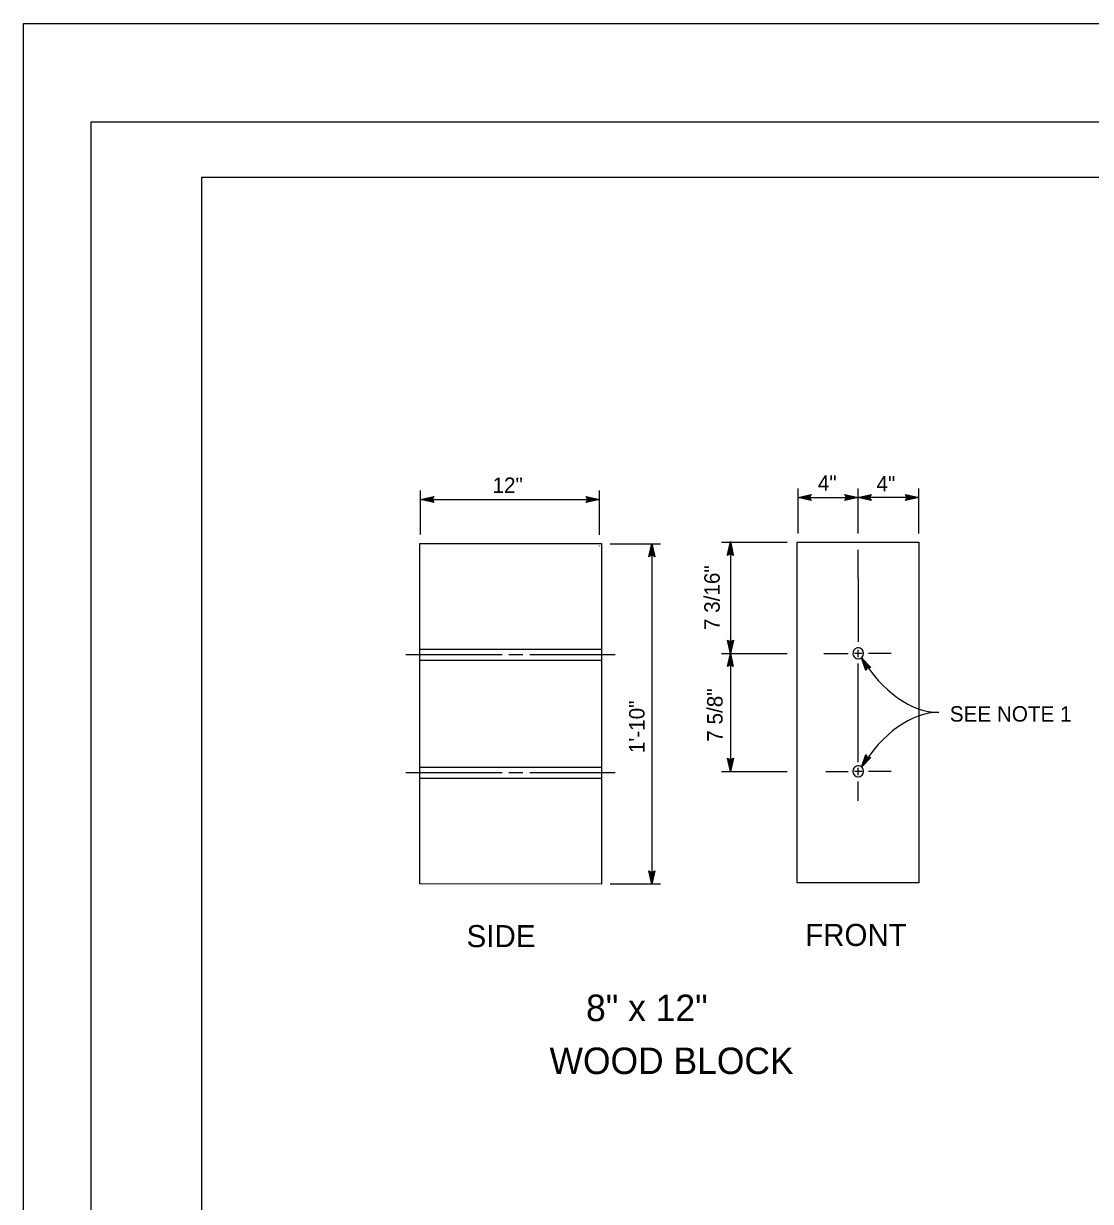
# Model space of a CAD drawing. Extents: x -894 to 866, y -476 to 714.
# Drawn here: x -894 to -411, y 180 to 714 of the extents above; entities that cross this region are included whole.
import ezdxf

# ---------------------------------------------------------------- set-up
doc = ezdxf.new("R2010")
doc.units = 0
for name, color, linetype in [('10 Sheet Format', 7, 'Continuous'), ('56 Stage 3 Anno', 7, 'Continuous'), ('57 Undefined', 7, 'Continuous'), ('60 Nongeo Data', 7, 'Continuous')]:
    doc.layers.add(name, color=color, linetype=linetype)

msp = doc.modelspace()

# ---------------------------------------------------------------- linework, layer by layer
at = {"layer": '10 Sheet Format'}
for p, q in [((-863.43, 668.96), (836.57, 668.96)), ((-863.43, -431.04), (-863.43, 668.96)), ((-813.45, 643.96), (811.55, 643.96)), ((-813.45, 643.96), (-813.45, -406.04))]:
    msp.add_line(p, q, dxfattribs=at)
for points in [[(-894.04, 713.56), (865.96, 713.56), (865.96, -476.44), (-894.04, -476.44)], [(-863.43, 668.96), (836.57, 668.96), (836.57, -431.04), (-863.43, -431.04)]]:
    msp.add_lwpolyline(points, close=True, dxfattribs=at)
at = {"layer": '56 Stage 3 Anno'}
for p, q in [((-714.25, 481.91), (-714.25, 501.88)), ((-633.19, 481.8), (-633.19, 501.86)), ((-543.23, 482.45), (-543.23, 502.8)), ((-516.04, 482.43), (-516.04, 502.78)), ((-488.47, 482.43), (-488.47, 502.78)), ((-714.25, 497.88), (-633.19, 497.86)), ((-714.23, 497.88), (-708.23, 499.21)), ((-714.23, 497.88), (-708.23, 499.21)), ((-708.23, 496.54), (-714.23, 497.88)), ((-714.23, 497.88), (-714.23, 497.88)), ((-708.23, 496.54), (-714.23, 497.88)), ((-714.23, 497.88), (-714.23, 497.88)), ((-708.45, 496.9), (-712.85, 497.88)), ((-708.45, 496.9), (-712.85, 497.88)), ((-712.84, 497.89), (-708.47, 498.85)), ((-712.84, 497.89), (-708.47, 498.85)), ((-711.47, 497.88), (-708.64, 498.51)), ((-711.47, 497.88), (-708.64, 498.51)), ((-708.68, 497.26), (-711.47, 497.88)), ((-708.68, 497.26), (-711.47, 497.88)), ((-710.09, 497.88), (-708.88, 498.15)), ((-710.09, 497.88), (-708.88, 498.15)), ((-708.86, 497.6), (-710.09, 497.88)), ((-708.86, 497.6), (-710.09, 497.88)), ((-708.23, 499.21), (-709.03, 497.88)), ((-708.23, 499.21), (-709.03, 497.88)), ((-709.03, 497.88), (-708.23, 496.54)), ((-709.03, 497.88), (-708.23, 496.54)), ((-708.23, 499.21), (-708.23, 499.21)), ((-708.23, 499.21), (-708.23, 499.21)), ((-708.23, 496.54), (-708.23, 496.54)), ((-708.23, 496.54), (-708.23, 496.54)), ((-638.39, 497.86), (-639.19, 499.2)), ((-639.19, 499.2), (-639.19, 499.2)), ((-639.19, 499.2), (-633.19, 497.86)), ((-633.19, 497.86), (-639.19, 496.53)), ((-639.19, 496.53), (-638.39, 497.86)), ((-639.19, 496.53), (-639.19, 496.53)), ((-638.97, 498.84), (-634.57, 497.86)), ((-634.58, 497.86), (-638.95, 496.89)), ((-635.95, 497.86), (-638.78, 497.24)), ((-638.74, 498.48), (-635.95, 497.86)), ((-638.56, 498.14), (-637.33, 497.86)), ((-637.33, 497.86), (-638.54, 497.59)), ((-633.19, 497.86), (-633.19, 497.86)), ((-543.23, 498.8), (-537.23, 500.13)), ((-537.23, 497.46), (-543.23, 498.8)), ((-543.23, 498.8), (-543.23, 498.8)), ((-543.23, 498.78), (-516.04, 498.78)), ((-537.45, 497.82), (-541.85, 498.8)), ((-541.84, 498.8), (-537.46, 499.77)), ((-540.47, 498.8), (-537.64, 499.43)), ((-537.68, 498.18), (-540.47, 498.8)), ((-539.09, 498.8), (-537.88, 499.07)), ((-537.86, 498.52), (-539.09, 498.8)), ((-537.23, 500.13), (-538.03, 498.8)), ((-538.03, 498.8), (-537.23, 497.46)), ((-537.23, 500.13), (-537.23, 500.13)), ((-537.23, 497.46), (-537.23, 497.46)), ((-521.23, 498.78), (-522.03, 500.12)), ((-522.03, 500.12), (-522.03, 500.12)), ((-522.03, 500.12), (-516.03, 498.78)), ((-516.03, 498.78), (-522.03, 497.45)), ((-522.03, 497.45), (-521.23, 498.78)), ((-522.03, 497.45), (-522.03, 497.45)), ((-521.81, 499.76), (-517.41, 498.78)), ((-517.42, 498.78), (-521.79, 497.81)), ((-518.79, 498.78), (-521.62, 498.15)), ((-521.58, 499.4), (-518.79, 498.78)), ((-521.4, 499.06), (-520.17, 498.78)), ((-520.17, 498.78), (-521.38, 498.51)), ((-516.14, 498.78), (-510.14, 500.11)), ((-510.14, 497.44), (-516.14, 498.78)), ((-516.14, 498.78), (-516.14, 498.78)), ((-488.47, 498.78), (-516.04, 498.78)), ((-516.03, 498.78), (-516.03, 498.78)), ((-510.36, 497.79), (-514.76, 498.78)), ((-514.75, 498.78), (-510.37, 499.75)), ((-513.38, 498.78), (-510.55, 499.4)), ((-510.59, 498.15), (-513.38, 498.78)), ((-511.99, 498.78), (-510.79, 499.04)), ((-510.76, 498.5), (-511.99, 498.78)), ((-510.14, 500.11), (-510.94, 498.78)), ((-510.94, 498.78), (-510.14, 497.44)), ((-510.14, 500.11), (-510.14, 500.11)), ((-510.14, 497.44), (-510.14, 497.44)), ((-493.69, 498.72), (-494.49, 500.06)), ((-494.49, 500.06), (-494.49, 500.06)), ((-494.49, 500.06), (-488.49, 498.72)), ((-488.49, 498.72), (-494.49, 497.39)), ((-494.49, 497.39), (-493.69, 498.72)), ((-494.49, 497.39), (-494.49, 497.39)), ((-494.28, 499.7), (-489.87, 498.72)), ((-489.88, 498.72), (-494.26, 497.75)), ((-491.26, 498.72), (-494.08, 498.1)), ((-494.04, 499.34), (-491.26, 498.72)), ((-493.87, 499), (-492.64, 498.72)), ((-492.64, 498.72), (-493.85, 498.45)), ((-488.49, 498.72), (-488.49, 498.72)), ((-628.3, 477.76), (-605.46, 477.76)), ((-610.8, 471.89), (-609.46, 477.89)), ((-610.8, 471.89), (-609.46, 477.89)), ((-610.44, 472.11), (-609.46, 476.51)), ((-610.44, 472.11), (-609.46, 476.51)), ((-609.46, 477.89), (-609.46, 477.89)), ((-609.46, 477.89), (-608.13, 471.89)), ((-609.46, 477.89), (-609.46, 477.89)), ((-609.46, 477.89), (-608.13, 471.89)), ((-609.46, 477.76), (-609.46, 323.61)), ((-609.46, 476.5), (-608.49, 472.12)), ((-609.46, 476.5), (-608.49, 472.12)), ((-577.87, 478.53), (-548.22, 478.53)), ((-575.21, 472.77), (-573.87, 478.77)), ((-575.21, 472.53), (-573.87, 478.53)), ((-574.85, 472.99), (-573.87, 477.39)), ((-574.85, 472.74), (-573.87, 477.15)), ((-574.5, 473.22), (-573.87, 476.01)), ((-574.5, 472.98), (-573.87, 475.76)), ((-573.87, 478.77), (-573.87, 478.77)), ((-573.87, 478.77), (-572.54, 472.77)), ((-573.87, 478.53), (-573.87, 428.09)), ((-573.87, 478.53), (-573.87, 478.53)), ((-573.87, 478.53), (-572.54, 472.53)), ((-573.87, 477.38), (-572.9, 473.01)), ((-573.87, 477.13), (-572.9, 472.76)), ((-573.87, 476.01), (-573.25, 473.18)), ((-573.87, 475.76), (-573.25, 472.94)), ((-609.46, 472.69), (-610.8, 471.89)), ((-609.46, 472.69), (-610.8, 471.89)), ((-610.8, 471.89), (-610.8, 471.89)), ((-610.8, 471.89), (-610.8, 471.89)), ((-610.08, 472.34), (-609.46, 475.13)), ((-610.08, 472.34), (-609.46, 475.13)), ((-609.74, 472.52), (-609.46, 473.74)), ((-609.74, 472.52), (-609.46, 473.74)), ((-609.46, 475.13), (-608.84, 472.3)), ((-609.46, 475.13), (-608.84, 472.3)), ((-609.46, 473.74), (-609.2, 472.54)), ((-609.46, 473.74), (-609.2, 472.54)), ((-608.13, 471.89), (-609.46, 472.69)), ((-608.13, 471.89), (-609.46, 472.69)), ((-608.13, 471.89), (-608.13, 471.89)), ((-608.13, 471.89), (-608.13, 471.89)), ((-573.87, 473.57), (-575.21, 472.77)), ((-573.87, 473.33), (-575.21, 472.53)), ((-575.21, 472.77), (-575.21, 472.77)), ((-575.21, 472.53), (-575.21, 472.53)), ((-574.15, 473.4), (-573.87, 474.63)), ((-574.15, 473.15), (-573.87, 474.38)), ((-573.87, 474.63), (-573.61, 473.42)), ((-573.87, 474.38), (-573.61, 473.17)), ((-572.54, 472.77), (-573.87, 473.57)), ((-572.54, 472.53), (-573.87, 473.33)), ((-572.54, 472.77), (-572.54, 472.77)), ((-572.54, 472.53), (-572.54, 472.53)), ((-515.94, 461.95), (-515.94, 474.96)), ((-515.93, 461.95), (-515.93, 433.28)), ((-573.87, 428.09), (-575.2, 434.09)), ((-575.2, 434.09), (-575.2, 434.09)), ((-575.2, 434.09), (-573.87, 433.29)), ((-573.87, 429.48), (-574.84, 433.86)), ((-573.87, 430.86), (-574.49, 433.68)), ((-573.87, 432.24), (-574.14, 433.45)), ((-573.87, 433.29), (-572.53, 434.09)), ((-572.53, 434.09), (-573.87, 428.09)), ((-572.89, 433.88), (-573.87, 429.47)), ((-573.25, 433.64), (-573.87, 430.86)), ((-573.59, 433.47), (-573.87, 432.24)), ((-572.53, 434.09), (-572.53, 434.09)), ((-720.9, 427.55), (-677.32, 427.52)), ((-674.17, 427.52), (-667.87, 427.52)), ((-664.72, 427.52), (-626, 427.52)), ((-577.87, 428.09), (-548.22, 428.09)), ((-575.21, 422.09), (-573.87, 428.09)), ((-573.87, 428.09), (-573.87, 428.09)), ((-573.87, 428.09), (-573.87, 374.63)), ((-573.87, 428.09), (-573.87, 428.09)), ((-573.87, 428.09), (-572.54, 422.09)), ((-531.56, 428.09), (-520.51, 428.09)), ((-514.21, 428.09), (-517.66, 428.09)), ((-515.93, 426.35), (-515.93, 429.74)), ((-501.07, 428.09), (-511.36, 428.09)), ((-573.87, 422.89), (-575.21, 422.09)), ((-575.21, 422.09), (-575.21, 422.09)), ((-574.85, 422.31), (-573.87, 426.71)), ((-574.49, 422.54), (-573.87, 425.33)), ((-574.15, 422.72), (-573.87, 423.95)), ((-573.87, 426.7), (-572.9, 422.33)), ((-573.87, 425.33), (-573.25, 422.51)), ((-573.87, 423.95), (-573.61, 422.74)), ((-572.54, 422.09), (-573.87, 422.89)), ((-572.54, 422.09), (-572.54, 422.09)), ((-515.93, 419.19), (-515.93, 423.44)), ((-512.53, 420.31), (-514.43, 426.15)), ((-514.43, 426.15), (-514.43, 426.15)), ((-514.43, 426.15), (-510.23, 421.66)), ((-512.34, 420.67), (-513.73, 424.96)), ((-513.72, 424.96), (-510.66, 421.68)), ((-512.15, 421.06), (-513.03, 423.77)), ((-513.03, 423.77), (-511.05, 421.66)), ((-511.94, 421.38), (-512.33, 422.58)), ((-512.33, 422.58), (-511.48, 421.68)), ((-515.93, 382.97), (-515.93, 419.19)), ((-511.79, 421.67), (-512.53, 420.31)), ((-512.53, 420.31), (-512.53, 420.31)), ((-510.23, 421.66), (-511.79, 421.67)), ((-510.23, 421.66), (-510.23, 421.66)), ((-573.87, 374.63), (-575.2, 380.63)), ((-575.2, 380.63), (-575.2, 380.63)), ((-575.2, 380.63), (-573.87, 379.83)), ((-573.87, 376.02), (-574.84, 380.4)), ((-573.87, 377.39), (-574.49, 380.22)), ((-573.87, 378.77), (-574.13, 379.98)), ((-573.87, 379.83), (-572.53, 380.63)), ((-572.53, 380.63), (-573.87, 374.63)), ((-572.89, 380.41), (-573.87, 376.01)), ((-573.25, 380.18), (-573.87, 377.39)), ((-573.59, 380), (-573.87, 378.77)), ((-572.53, 380.63), (-572.53, 380.63)), ((-515.93, 378.77), (-515.93, 382.97)), ((-514.43, 376.46), (-512.53, 382.3)), ((-510.23, 380.95), (-514.43, 376.46)), ((-510.64, 380.94), (-513.73, 377.65)), ((-513.72, 377.66), (-512.34, 381.92)), ((-513.02, 378.84), (-512.13, 381.59)), ((-511.07, 380.92), (-513.02, 378.84)), ((-512.53, 382.3), (-512.53, 382.3)), ((-512.53, 382.3), (-511.79, 380.94)), ((-512.32, 380.03), (-511.94, 381.2)), ((-511.46, 380.95), (-512.32, 380.03)), ((-511.79, 380.94), (-510.23, 380.95)), ((-510.23, 380.95), (-510.23, 380.95)), ((-720.9, 374.08), (-677.32, 374.06)), ((-674.17, 374.06), (-667.87, 374.06)), ((-664.72, 374.06), (-626, 374.06)), ((-577.87, 374.63), (-548.22, 374.63)), ((-573.87, 374.63), (-573.87, 374.63)), ((-530.57, 374.63), (-520.51, 374.63)), ((-514.21, 374.63), (-517.66, 374.63)), ((-515.93, 372.88), (-515.93, 376.28)), ((-514.43, 376.46), (-514.43, 376.46)), ((-501.07, 374.63), (-511.36, 374.63)), ((-515.93, 361.32), (-515.93, 369.97)), ((-609.46, 323.56), (-610.79, 329.56)), ((-610.79, 329.56), (-610.79, 329.56)), ((-610.79, 329.56), (-609.46, 328.76)), ((-609.46, 324.95), (-610.43, 329.33)), ((-609.46, 326.32), (-610.08, 329.15)), ((-609.46, 327.71), (-609.73, 328.91)), ((-609.46, 328.76), (-608.12, 329.56)), ((-608.12, 329.56), (-609.46, 323.56)), ((-608.48, 329.35), (-609.46, 324.94)), ((-608.84, 329.11), (-609.46, 326.32)), ((-609.18, 328.94), (-609.46, 327.71)), ((-608.12, 329.56), (-608.12, 329.56)), ((-628.3, 323.61), (-605.46, 323.61)), ((-609.46, 323.56), (-609.46, 323.56))]:
    msp.add_line(p, q, dxfattribs=at)
for centre in [(-516.01, 428.09), (-516.01, 374.63)]:
    msp.add_arc(centre, 2.5, 268.665, 269.392, dxfattribs=at)
for centre, major_axis, start_param, end_param in [((-492.07, 438.46), (-21.36, 34.66), 1.53997, 2.78947), ((-492.07, 364.16), (-21.36, -34.66), 3.493715, 4.743215)]:
    msp.add_ellipse(centre, major_axis=major_axis, ratio=0.626389, start_param=start_param, end_param=end_param, dxfattribs=at)
at = {"layer": '60 Nongeo Data'}
for p, q in [((-714.6, 323.58), (-714.6, 477.91)), ((-714.6, 477.91), (-632.3, 477.89)), ((-633.16, 476.7), (-633.16, 476.86)), ((-632.3, 477.89), (-632.3, 323.56)), ((-543.59, 324.1), (-543.59, 478.43)), ((-543.59, 478.43), (-488.47, 478.43)), ((-536.56, 478.46), (-536.56, 478.53)), ((-536.56, 478.46), (-495.2, 478.46)), ((-488.47, 478.43), (-488.47, 324.1)), ((-714.6, 430.02), (-632.3, 430)), ((-714.6, 425.02), (-632.3, 425)), ((-714.6, 376.55), (-632.3, 376.53)), ((-714.6, 371.55), (-632.3, 371.53)), ((-632.3, 323.56), (-714.6, 323.58)), ((-488.47, 324.1), (-543.59, 324.1))]:
    msp.add_line(p, q, dxfattribs=at)
for centre, start, end in [((-515.87, 428.09), 89.8082, 179.8864), ((-515.87, 428.09), 179.9129, 267.8471), ((-516.01, 428.09), 270.1897, 89.8082), ((-515.87, 374.63), 89.8082, 179.8864), ((-515.87, 374.63), 179.9129, 267.8471), ((-516.01, 374.63), 270.1897, 89.8082)]:
    msp.add_arc(centre, 2.5, start, end, dxfattribs=at)

# ---------------------------------------------------------------- texts
at = {"layer": '57 Undefined'}
for s, height, p in [('12"', 7, (-681.62, 500.81)), ('4"', 7, (-534.27, 501.79)), ('4"', 7, (-507.69, 501.47)), ('SEE NOTE 1', 7, (-474.47, 397.16)), ('SIDE', 10, (-693.38, 294.94)), ('FRONT', 10, (-540.02, 295.48)), ('8" x 12"', 12, (-639.25, 261.43)), ('WOOD BLOCK', 12, (-655.79, 237.43))]:
    msp.add_text(s, height=height, dxfattribs=at).set_placement(p)
for s, p in [('7 3/16"', (-578.69, 438.68)), ('7 5/8"', (-577.39, 388.07)), ('1\'-10"', (-612.75, 382.88))]:
    msp.add_text(s, height=7, rotation=90, dxfattribs=at).set_placement(p)

doc.saveas('drawing.dxf')
